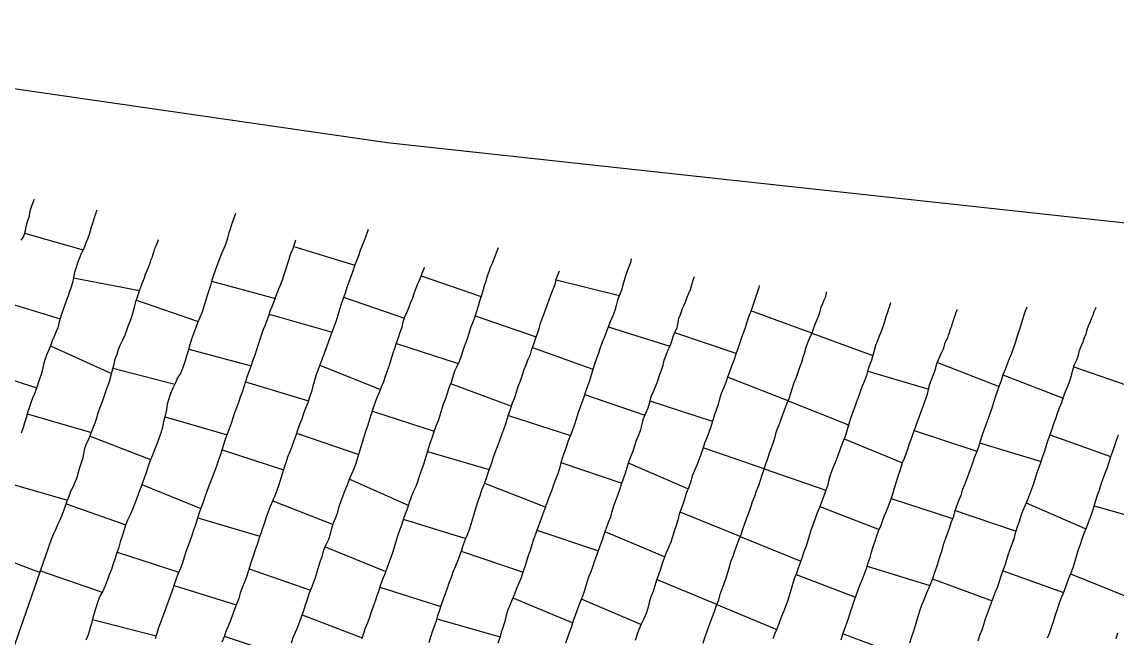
# Model space of a CAD drawing. Extents: x 703186 to 703989, y 1560402 to 1561368.
# Drawn here: x 703651.7 to 703727.8, y 1560866.5 to 1560909.3 of the extents above; entities that cross this region are included whole.
import ezdxf

# ---------------------------------------------------------------- set-up
doc = ezdxf.new("R2010")
doc.units = 0
for name, color, linetype in [('10124_2002_REAL', 30, 'Continuous'), ('AGROCAD PLL', 7, 'Continuous'), ('PANTE_2002', 7, 'Continuous')]:
    doc.layers.add(name, color=color, linetype=linetype)

msp = doc.modelspace()

# ---------------------------------------------------------------- linework, layer by layer
at = {"layer": '10124_2002_REAL'}
for points in [[(703651.6339, 1560894.1337), (703651.7732, 1560894.3245), (703651.8544, 1560894.5596), (703651.9286, 1560894.8216), (703651.9874, 1560895.0887), (703652.0433, 1560895.3527), (703652.1187, 1560895.5907), (703652.2036, 1560895.8141), (703652.2423, 1560896.0669), (703652.298, 1560896.3145), (703652.3706, 1560896.5391), (703652.4551, 1560896.7584), (703652.5349, 1560896.9734), (703652.5461, 1560896.9993)], [(703656.8796, 1560896.2396), (703656.8613, 1560896.1889), (703656.7879, 1560895.9608), (703656.7166, 1560895.7641), (703656.6509, 1560895.5349), (703656.5817, 1560895.295), (703656.5069, 1560895.041), (703656.437, 1560894.7873), (703656.3529, 1560894.5337), (703656.2666, 1560894.2721), (703656.1573, 1560894.0107), (703656.0566, 1560893.7467), (703655.9394, 1560893.4825), (703655.8057, 1560893.2279), (703655.6967, 1560892.9597), (703655.5914, 1560892.689), (703655.4944, 1560892.4056), (703655.407, 1560892.1136), (703655.3226, 1560891.8169), (703655.2659, 1560891.5177), (703655.1993, 1560891.1954), (703655.1108, 1560890.8858), (703654.9993, 1560890.5846), (703654.8891, 1560890.2798), (703654.7795, 1560889.9693), (703654.6622, 1560889.6444), (703654.5538, 1560889.3263), (703654.4359, 1560889.0118), (703654.3354, 1560888.6906), (703654.2526, 1560888.373), (703654.1683, 1560888.0567), (703654.0508, 1560887.7555), (703653.9233, 1560887.4573), (703653.791, 1560887.1368), (703653.6644, 1560886.8082), (703653.5193, 1560886.4849), (703653.3823, 1560886.1601), (703653.2778, 1560885.829), (703653.1862, 1560885.4975), (703653.1085, 1560885.1547), (703653.0136, 1560884.8091), (703652.9006, 1560884.4739), (703652.7877, 1560884.1383), (703652.6758, 1560883.7978), (703652.5662, 1560883.4701), (703652.4251, 1560883.1605), (703652.3051, 1560882.8284), (703652.1836, 1560882.4889), (703652.0773, 1560882.1476), (703651.9735, 1560881.7906), (703651.8598, 1560881.4463), (703651.7574, 1560881.0912), (703651.6335, 1560880.7363)], [(703666.5273, 1560896.0066), (703666.4567, 1560895.8123), (703666.3854, 1560895.595), (703666.3006, 1560895.3758), (703666.2216, 1560895.1466), (703666.1493, 1560894.9045), (703666.0738, 1560894.6461), (703666.003, 1560894.3835), (703665.9294, 1560894.1166), (703665.8324, 1560893.8398), (703665.7065, 1560893.5579), (703665.5871, 1560893.2612), (703665.4719, 1560892.9653), (703665.3481, 1560892.6719), (703665.2259, 1560892.3709), (703665.113, 1560892.0445), (703664.9903, 1560891.712), (703664.8832, 1560891.365), (703664.7856, 1560891.0031), (703664.6695, 1560890.6476), (703664.5529, 1560890.2888), (703664.4339, 1560889.9124), (703664.3358, 1560889.5315), (703664.2135, 1560889.1442), (703664.0538, 1560888.7706), (703663.8889, 1560888.3988), (703663.7508, 1560888.0132), (703663.6163, 1560887.6227), (703663.4633, 1560887.2521), (703663.356, 1560886.8623), (703663.2495, 1560886.4582), (703663.1192, 1560886.0718), (703663.0042, 1560885.6867), (703662.8715, 1560885.2994), (703662.7176, 1560884.9271), (703662.5071, 1560884.5805), (703662.3568, 1560884.2166), (703662.165, 1560883.8654), (703662.0132, 1560883.4952), (703661.8832, 1560883.1252), (703661.7837, 1560882.7414), (703661.7226, 1560882.3417), (703661.6485, 1560881.9415), (703661.5319, 1560881.5395), (703661.4454, 1560881.1398), (703661.3342, 1560880.7379), (703661.2101, 1560880.3488), (703661.0546, 1560879.9614), (703660.9004, 1560879.5765), (703660.748, 1560879.1935), (703660.5918, 1560878.8305), (703660.4643, 1560878.4452), (703660.3455, 1560878.0459), (703660.2128, 1560877.6701), (703660.0704, 1560877.2874), (703659.9204, 1560876.9142), (703659.7798, 1560876.5341), (703659.6421, 1560876.1523), (703659.5009, 1560875.7832), (703659.3632, 1560875.4156), (703659.2017, 1560875.0492), (703659.0296, 1560874.6854), (703658.8798, 1560874.3244), (703658.7611, 1560873.9452), (703658.6442, 1560873.5636), (703658.5203, 1560873.1807), (703658.4101, 1560872.8012), (703658.2819, 1560872.408), (703658.1526, 1560872.0303), (703658.035, 1560871.6451), (703657.8988, 1560871.2577), (703657.757, 1560870.8746), (703657.6176, 1560870.4936), (703657.4603, 1560870.1168), (703657.2983, 1560869.7579), (703657.1065, 1560869.3955), (703656.9488, 1560869.0249), (703656.8409, 1560868.6563), (703656.7207, 1560868.278), (703656.6206, 1560867.8926), (703656.5203, 1560867.4979), (703656.4068, 1560867.1042), (703656.2779, 1560866.7198), (703656.1296, 1560866.3429)], [(703640.3168, 1560834.7759), (703653.747, 1560873.3679), (703653.874, 1560873.7038), (703654.0285, 1560874.0419), (703654.1801, 1560874.3775), (703654.3352, 1560874.7014), (703654.4829, 1560875.0209), (703654.5969, 1560875.3544), (703654.7169, 1560875.6843), (703654.8352, 1560876.0214), (703654.9557, 1560876.3554), (703655.0779, 1560876.6959), (703655.2409, 1560877.0097), (703655.3928, 1560877.3343), (703655.5193, 1560877.665), (703655.6262, 1560878.0096), (703655.7153, 1560878.3523), (703655.8249, 1560878.6987), (703655.9285, 1560879.0492), (703656.0122, 1560879.4046), (703656.0884, 1560879.7569), (703656.2132, 1560880.0945), (703656.374, 1560880.4162), (703656.5021, 1560880.749), (703656.6317, 1560881.0953), (703656.7653, 1560881.4392), (703656.8953, 1560881.784), (703656.9934, 1560882.1369), (703657.1037, 1560882.4766), (703657.2304, 1560882.8074), (703657.3627, 1560883.1469), (703657.4785, 1560883.4919), (703657.5915, 1560883.8436), (703657.7126, 1560884.1805), (703657.8136, 1560884.5133), (703657.9069, 1560884.8604), (703657.9962, 1560885.2074), (703658.0839, 1560885.5418), (703658.1706, 1560885.8901), (703658.2996, 1560886.2206), (703658.4013, 1560886.5582), (703658.5419, 1560886.8906), (703658.7084, 1560887.2219), (703658.8488, 1560887.5537), (703658.9727, 1560887.8996), (703659.0918, 1560888.2424), (703659.2241, 1560888.5676), (703659.3464, 1560888.8992), (703659.4381, 1560889.2408), (703659.5335, 1560889.583), (703659.6282, 1560889.9406), (703659.7444, 1560890.2757), (703659.8516, 1560890.6214), (703659.9724, 1560890.9462), (703660.0975, 1560891.2433), (703660.1953, 1560891.5292), (703660.2797, 1560891.7909), (703660.3966, 1560892.0319), (703660.4889, 1560892.2425), (703660.5565, 1560892.4385), (703660.6185, 1560892.6144), (703660.6781, 1560892.7935), (703660.7526, 1560892.9931), (703660.8143, 1560893.1889), (703660.8648, 1560893.3757), (703660.9274, 1560893.5579), (703661.0109, 1560893.7415), (703661.0872, 1560893.9181), (703661.1496, 1560894.1106), (703661.1713, 1560894.1959)], [(703660.9645, 1560866.4475), (703661.0774, 1560866.8334), (703661.1954, 1560867.2126), (703661.3328, 1560867.5859), (703661.4848, 1560867.9572), (703661.6115, 1560868.3387), (703661.7515, 1560868.7252), (703661.8988, 1560869.1014), (703662.0276, 1560869.4891), (703662.1818, 1560869.8591), (703662.3, 1560870.2399), (703662.4249, 1560870.6201), (703662.5702, 1560870.9975), (703662.721, 1560871.3761), (703662.8634, 1560871.75), (703662.9804, 1560872.1275), (703663.1094, 1560872.5013), (703663.2458, 1560872.8718), (703663.3799, 1560873.2497), (703663.5149, 1560873.6305), (703663.6385, 1560874.0067), (703663.7608, 1560874.3843), (703663.8926, 1560874.77), (703664.007, 1560875.1531), (703664.1316, 1560875.5298), (703664.2723, 1560875.8931), (703664.4063, 1560876.2649), (703664.5349, 1560876.6349), (703664.6691, 1560877.015), (703664.8181, 1560877.3664), (703664.9512, 1560877.7301), (703665.0972, 1560878.0909), (703665.222, 1560878.4577), (703665.3449, 1560878.8403), (703665.4783, 1560879.2066), (703665.5991, 1560879.5796), (703665.7152, 1560879.9486), (703665.8388, 1560880.3167), (703665.9653, 1560880.6827), (703666.101, 1560881.051), (703666.2408, 1560881.4187), (703666.3697, 1560881.7923), (703666.4824, 1560882.161), (703666.6212, 1560882.5168), (703666.7541, 1560882.8835), (703666.8804, 1560883.2436), (703667.0188, 1560883.6063), (703667.1279, 1560883.9753), (703667.2367, 1560884.3388), (703667.3596, 1560884.719), (703667.5104, 1560885.0898), (703667.6407, 1560885.4552), (703667.7556, 1560885.8229), (703667.8913, 1560886.1832), (703668.0166, 1560886.5528), (703668.1392, 1560886.9189), (703668.2527, 1560887.2732), (703668.3562, 1560887.6093), (703668.4787, 1560887.9478), (703668.6098, 1560888.2658), (703668.7401, 1560888.5793), (703668.8476, 1560888.8917), (703668.9421, 1560889.2228), (703669.0754, 1560889.5256), (703669.202, 1560889.8362), (703669.3203, 1560890.1554), (703669.423, 1560890.4647), (703669.5371, 1560890.7726), (703669.6711, 1560891.0759), (703669.7936, 1560891.3809), (703669.889, 1560891.6834), (703669.9858, 1560891.9628), (703670.0812, 1560892.2524), (703670.1756, 1560892.5413), (703670.2583, 1560892.8219), (703670.3322, 1560893.0855), (703670.4238, 1560893.3254), (703670.5393, 1560893.5481), (703670.6123, 1560893.7863), (703670.673, 1560894.0054), (703670.7208, 1560894.1725)], [(703675.7541, 1560894.8759), (703675.7132, 1560894.7495), (703675.5918, 1560894.4299), (703675.4682, 1560894.1062), (703675.3387, 1560893.7688), (703675.2023, 1560893.4191), (703675.0692, 1560893.0658), (703674.9332, 1560892.7142), (703674.8099, 1560892.3583), (703674.6749, 1560891.9937), (703674.5495, 1560891.619), (703674.418, 1560891.2241), (703674.2781, 1560890.8458), (703674.1453, 1560890.4688), (703674.0132, 1560890.0828), (703673.8799, 1560889.7039), (703673.7627, 1560889.3136), (703673.6428, 1560888.936), (703673.5228, 1560888.5427), (703673.3895, 1560888.1629), (703673.2556, 1560887.796), (703673.1012, 1560887.4214), (703672.9595, 1560887.0389), (703672.83, 1560886.6523), (703672.7, 1560886.2727), (703672.5458, 1560885.9027), (703672.4149, 1560885.5282), (703672.2665, 1560885.1612), (703672.1319, 1560884.787), (703672.0115, 1560884.3981), (703671.9104, 1560884.0026), (703671.8048, 1560883.6078), (703671.6843, 1560883.2283), (703671.5494, 1560882.8484), (703671.4042, 1560882.465), (703671.2599, 1560882.0906), (703671.1303, 1560881.702), (703670.9782, 1560881.3236), (703670.8403, 1560880.942), (703670.7122, 1560880.5683), (703670.5812, 1560880.1913), (703670.4495, 1560879.8073), (703670.2981, 1560879.4279), (703670.1512, 1560879.0543), (703670.0233, 1560878.6656), (703669.8915, 1560878.2826), (703669.7697, 1560877.9009), (703669.6518, 1560877.5176), (703669.5328, 1560877.1361), (703669.4065, 1560876.7544), (703669.2548, 1560876.3832), (703669.1086, 1560876.0109), (703668.9483, 1560875.6415), (703668.7955, 1560875.2692), (703668.6604, 1560874.8949), (703668.5394, 1560874.5053), (703668.4065, 1560874.1311), (703668.2792, 1560873.7581), (703668.1512, 1560873.3789), (703668.0254, 1560872.996), (703667.9031, 1560872.6223), (703667.7765, 1560872.2446), (703667.6484, 1560871.8649), (703667.5343, 1560871.4855), (703667.4038, 1560871.1129), (703667.2918, 1560870.7382), (703667.1582, 1560870.3681), (703666.9925, 1560870.0033), (703666.8619, 1560869.6175), (703666.7541, 1560869.2365), (703666.6031, 1560868.8502), (703666.4515, 1560868.4703), (703666.3172, 1560868.0981), (703666.1797, 1560867.707), (703666.0296, 1560867.3229), (703665.8582, 1560866.9494), (703665.7315, 1560866.5635), (703665.5811, 1560866.1936)], [(703684.7962, 1560893.6018), (703684.7047, 1560893.3845), (703684.5923, 1560893.1145), (703684.4941, 1560892.8218), (703684.3735, 1560892.5227), (703684.2351, 1560892.2454), (703684.1312, 1560891.9449), (703684.0324, 1560891.6316), (703683.9327, 1560891.3054), (703683.8263, 1560890.9678), (703683.7168, 1560890.6158), (703683.6134, 1560890.2565), (703683.502, 1560889.8959), (703683.3947, 1560889.5476), (703683.2914, 1560889.1836), (703683.1632, 1560888.8074), (703683.0169, 1560888.4367), (703682.8756, 1560888.053), (703682.7488, 1560887.6592), (703682.6362, 1560887.2853), (703682.4869, 1560886.9145), (703682.3494, 1560886.5336), (703682.2309, 1560886.1581), (703682.1014, 1560885.7684), (703681.9332, 1560885.4007), (703681.7632, 1560885.0278), (703681.6365, 1560884.6426), (703681.5111, 1560884.259), (703681.3702, 1560883.8825), (703681.2519, 1560883.4962), (703681.1158, 1560883.1189), (703680.9709, 1560882.7352), (703680.8411, 1560882.3499), (703680.737, 1560881.9561), (703680.6094, 1560881.5788), (703680.4532, 1560881.2164), (703680.3223, 1560880.8332), (703680.1925, 1560880.4569), (703680.0694, 1560880.0806), (703679.9427, 1560879.7077), (703679.8288, 1560879.3152), (703679.7133, 1560878.9385), (703679.5896, 1560878.5562), (703679.4579, 1560878.1745), (703679.3267, 1560877.7858), (703679.2029, 1560877.4085), (703679.0576, 1560877.0241), (703678.8891, 1560876.659), (703678.7369, 1560876.2904), (703678.6068, 1560875.921), (703678.4761, 1560875.5268), (703678.3437, 1560875.1592), (703678.203, 1560874.7872), (703678.0878, 1560874.4088), (703677.9596, 1560874.0335), (703677.8216, 1560873.6446), (703677.6891, 1560873.2693), (703677.5827, 1560872.8748), (703677.4773, 1560872.4711), (703677.3346, 1560872.0901), (703677.1779, 1560871.7226), (703677.0587, 1560871.3277), (703676.9004, 1560870.9453), (703676.745, 1560870.5687), (703676.6175, 1560870.1923), (703676.4937, 1560869.7995), (703676.3631, 1560869.4278), (703676.2387, 1560869.0497), (703676.094, 1560868.6739), (703675.9641, 1560868.2933), (703675.8478, 1560867.9227), (703675.6984, 1560867.5479), (703675.551, 1560867.1827), (703675.4278, 1560866.8074), (703675.3209, 1560866.4252)], [(703694.0384, 1560892.8556), (703693.9929, 1560892.5839), (703693.8796, 1560892.2926), (703693.7536, 1560891.9932), (703693.6506, 1560891.6728), (703693.543, 1560891.3519), (703693.4465, 1560891.0109), (703693.3533, 1560890.66), (703693.2216, 1560890.3124), (703693.0819, 1560889.9686), (703692.987, 1560889.6027), (703692.8894, 1560889.251), (703692.7552, 1560888.8924), (703692.5948, 1560888.5317), (703692.4503, 1560888.1659), (703692.3303, 1560887.7846), (703692.1739, 1560887.4152), (703692.0145, 1560887.0509), (703691.8853, 1560886.6659), (703691.7559, 1560886.2845), (703691.626, 1560885.9099), (703691.4854, 1560885.5313), (703691.3742, 1560885.1506), (703691.264, 1560884.7522), (703691.1475, 1560884.3667), (703691.0023, 1560883.9911), (703690.8634, 1560883.6024), (703690.7347, 1560883.2276), (703690.6039, 1560882.856), (703690.4619, 1560882.4784), (703690.3277, 1560882.1031), (703690.2061, 1560881.7128), (703690.0834, 1560881.3304), (703689.9466, 1560880.9515), (703689.8124, 1560880.5659), (703689.665, 1560880.199), (703689.5348, 1560879.8271), (703689.4067, 1560879.4343), (703689.2716, 1560879.0501), (703689.1418, 1560878.6677), (703689.0435, 1560878.2745), (703688.9272, 1560877.8922), (703688.7825, 1560877.5115), (703688.6448, 1560877.1376), (703688.5094, 1560876.7573), (703688.3569, 1560876.3796), (703688.2127, 1560876.0024), (703688.0707, 1560875.6196), (703687.9377, 1560875.2398), (703687.7996, 1560874.8579), (703687.6618, 1560874.4698), (703687.5164, 1560874.0947), (703687.3905, 1560873.7193), (703687.2552, 1560873.3342), (703687.1342, 1560872.9599), (703687.0049, 1560872.5802), (703686.8754, 1560872.2027), (703686.7616, 1560871.8222), (703686.6333, 1560871.4373), (703686.5119, 1560871.0573), (703686.3781, 1560870.6795), (703686.2217, 1560870.296), (703686.0723, 1560869.9209), (703685.9193, 1560869.5495), (703685.7648, 1560869.1788), (703685.6136, 1560868.8118), (703685.4628, 1560868.4395), (703685.3451, 1560868.0577), (703685.2449, 1560867.6616), (703685.13, 1560867.2749), (703684.9986, 1560866.9019), (703684.9047, 1560866.5108), (703684.7762, 1560866.1287)], [(703670.4114, 1560866.1557), (703670.547, 1560866.5267), (703670.6953, 1560866.8972), (703670.8636, 1560867.2728), (703671.008, 1560867.6426), (703671.1328, 1560868.0323), (703671.2783, 1560868.4141), (703671.4034, 1560868.7998), (703671.5233, 1560869.1928), (703671.6535, 1560869.5751), (703671.8018, 1560869.9516), (703671.9398, 1560870.3264), (703672.0851, 1560870.6947), (703672.2024, 1560871.0859), (703672.3109, 1560871.4784), (703672.4387, 1560871.8571), (703672.5731, 1560872.2311), (703672.68, 1560872.6093), (703672.8358, 1560872.9914), (703673.012, 1560873.3549), (703673.132, 1560873.7213), (703673.2261, 1560874.1181), (703673.35, 1560874.5011), (703673.513, 1560874.8706), (703673.6402, 1560875.2473), (703673.7433, 1560875.6309), (703673.8733, 1560876.0198), (703674.0236, 1560876.3894), (703674.1576, 1560876.7699), (703674.3093, 1560877.1444), (703674.4616, 1560877.5263), (703674.6259, 1560877.8964), (703674.7865, 1560878.2726), (703674.9231, 1560878.6499), (703675.033, 1560879.0364), (703675.1606, 1560879.3984), (703675.2695, 1560879.7963), (703675.3732, 1560880.179), (703675.4897, 1560880.5603), (703675.6221, 1560880.9413), (703675.7464, 1560881.3197), (703675.8611, 1560881.7036), (703675.9861, 1560882.0813), (703676.1088, 1560882.4551), (703676.2403, 1560882.8337), (703676.3786, 1560883.2031), (703676.53, 1560883.5731), (703676.6688, 1560883.9518), (703676.8361, 1560884.3172), (703676.9604, 1560884.7005), (703677.0926, 1560885.0836), (703677.2312, 1560885.4672), (703677.3532, 1560885.854), (703677.477, 1560886.2358), (703677.605, 1560886.6291), (703677.7282, 1560887.0077), (703677.8583, 1560887.3711), (703677.9834, 1560887.7417), (703678.1089, 1560888.0968), (703678.1912, 1560888.4644), (703678.3059, 1560888.8207), (703678.4633, 1560889.1671), (703678.5974, 1560889.5006), (703678.7213, 1560889.8312), (703678.8488, 1560890.137), (703678.9584, 1560890.4485), (703679.0743, 1560890.7646), (703679.1921, 1560891.0705), (703679.3205, 1560891.3559), (703679.4258, 1560891.6375), (703679.5208, 1560891.9159), (703679.6353, 1560892.1687), (703679.6649, 1560892.2687)], [(703679.9907, 1560866.1847), (703680.1176, 1560866.5619), (703680.232, 1560866.9364), (703680.3706, 1560867.3066), (703680.492, 1560867.6884), (703680.5992, 1560868.0662), (703680.7309, 1560868.4438), (703680.8456, 1560868.8278), (703680.9812, 1560869.2048), (703681.1243, 1560869.585), (703681.2594, 1560869.9534), (703681.391, 1560870.3353), (703681.5353, 1560870.7115), (703681.6661, 1560871.0867), (703681.8197, 1560871.4668), (703681.9744, 1560871.8446), (703682.1196, 1560872.217), (703682.2523, 1560872.6094), (703682.3679, 1560872.9807), (703682.5223, 1560873.3495), (703682.672, 1560873.7265), (703682.8148, 1560874.1), (703682.9304, 1560874.4876), (703683.0411, 1560874.8765), (703683.1772, 1560875.2612), (703683.2901, 1560875.6488), (703683.4077, 1560876.0241), (703683.5276, 1560876.4019), (703683.662, 1560876.7814), (703683.8072, 1560877.1616), (703683.9562, 1560877.542), (703684.0799, 1560877.9131), (703684.2056, 1560878.2988), (703684.3432, 1560878.6774), (703684.4704, 1560879.0618), (703684.5994, 1560879.4464), (703684.7445, 1560879.8058), (703684.8845, 1560880.1787), (703685.0194, 1560880.556), (703685.1696, 1560880.9327), (703685.2929, 1560881.3056), (703685.4159, 1560881.6951), (703685.5396, 1560882.0776), (703685.663, 1560882.4604), (703685.7879, 1560882.8414), (703685.9356, 1560883.2131), (703686.052, 1560883.5873), (703686.1784, 1560883.9746), (703686.3348, 1560884.3556), (703686.4678, 1560884.725), (703686.5838, 1560885.1019), (703686.7304, 1560885.4685), (703686.8606, 1560885.8308), (703687.0315, 1560886.1905), (703687.1325, 1560886.5612), (703687.2617, 1560886.9227), (703687.3818, 1560887.2949), (703687.5261, 1560887.6468), (703687.6393, 1560888.0043), (703687.7325, 1560888.3645), (703687.8574, 1560888.7094), (703687.9814, 1560889.0424), (703688.1079, 1560889.3709), (703688.2273, 1560889.6812), (703688.3275, 1560890.0035), (703688.4447, 1560890.3161), (703688.5599, 1560890.6111), (703688.6732, 1560890.8999), (703688.7658, 1560891.1668), (703688.8292, 1560891.4233), (703688.9245, 1560891.6628), (703689.0074, 1560891.9015), (703689.0557, 1560892.0242)], [(703689.4943, 1560866.166), (703689.634, 1560866.5478), (703689.7733, 1560866.9325), (703689.9067, 1560867.3093), (703690.0333, 1560867.7012), (703690.1757, 1560868.0832), (703690.3067, 1560868.4734), (703690.4392, 1560868.8542), (703690.5932, 1560869.2293), (703690.7412, 1560869.5999), (703690.8626, 1560869.9753), (703690.9796, 1560870.3696), (703691.0982, 1560870.7509), (703691.2507, 1560871.1236), (703691.3962, 1560871.5052), (703691.5177, 1560871.8862), (703691.6549, 1560872.2594), (703691.7978, 1560872.641), (703691.9221, 1560873.017), (703692.0589, 1560873.3944), (703692.1826, 1560873.7742), (703692.3093, 1560874.1585), (703692.4574, 1560874.5339), (703692.6145, 1560874.9046), (703692.7239, 1560875.294), (703692.8368, 1560875.6773), (703692.9678, 1560876.044), (703693.1088, 1560876.4255), (703693.2427, 1560876.8046), (703693.3669, 1560877.1859), (703693.5093, 1560877.5737), (703693.6407, 1560877.9563), (703693.7664, 1560878.3457), (703693.8702, 1560878.7331), (703694.0096, 1560879.1107), (703694.1621, 1560879.4796), (703694.2957, 1560879.8635), (703694.414, 1560880.2368), (703694.5658, 1560880.6035), (703694.7058, 1560880.9887), (703694.8075, 1560881.3602), (703694.8902, 1560881.7592), (703695.0453, 1560882.1299), (703695.2131, 1560882.4892), (703695.3309, 1560882.8842), (703695.4345, 1560883.2716), (703695.5894, 1560883.6367), (703695.7453, 1560884.0149), (703695.8819, 1560884.3711), (703696.0084, 1560884.755), (703696.1422, 1560885.1033), (703696.2488, 1560885.4555), (703696.3346, 1560885.8114), (703696.4634, 1560886.1434), (703696.5946, 1560886.4761), (703696.735, 1560886.8064), (703696.8597, 1560887.1265), (703696.9607, 1560887.4569), (703697.0941, 1560887.7777), (703697.222, 1560888.0707), (703697.2938, 1560888.3907), (703697.3591, 1560888.7156), (703697.477, 1560889.0269), (703697.5874, 1560889.3379), (703697.7092, 1560889.6301), (703697.8316, 1560889.9106), (703697.9194, 1560890.1882), (703698.0418, 1560890.4619), (703698.1647, 1560890.7259), (703698.2305, 1560890.9734), (703698.2916, 1560891.2107), (703698.3622, 1560891.4425), (703698.4412, 1560891.6228)], [(703702.9388, 1560891.0039), (703702.8995, 1560890.8558), (703702.7943, 1560890.5091), (703702.6711, 1560890.1637), (703702.5722, 1560889.8136), (703702.4481, 1560889.4654), (703702.3256, 1560889.1298), (703702.1988, 1560888.7861), (703702.0748, 1560888.4343), (703701.9547, 1560888.0622), (703701.8253, 1560887.6882), (703701.6892, 1560887.314), (703701.5639, 1560886.9338), (703701.4189, 1560886.5509), (703701.2881, 1560886.1592), (703701.1611, 1560885.7698), (703701.018, 1560885.3915), (703700.8718, 1560885.0036), (703700.7272, 1560884.6315), (703700.6034, 1560884.2409), (703700.4503, 1560883.8595), (703700.2987, 1560883.4836), (703700.1847, 1560883.0969), (703700.0715, 1560882.7107), (703699.9447, 1560882.3219), (703699.8143, 1560881.9412), (703699.6965, 1560881.5528), (703699.5679, 1560881.1581), (703699.4407, 1560880.7813), (703699.2937, 1560880.409), (703699.1435, 1560880.0259), (703699.0216, 1560879.6435), (703698.8823, 1560879.257), (703698.7342, 1560878.885), (703698.5965, 1560878.5037), (703698.4368, 1560878.1226), (703698.2853, 1560877.7615), (703698.1704, 1560877.3689), (703698.0327, 1560876.9799), (703697.8753, 1560876.6162), (703697.7595, 1560876.2291), (703697.6388, 1560875.8373), (703697.5156, 1560875.4596), (703697.379, 1560875.08), (703697.2756, 1560874.6996), (703697.1581, 1560874.309), (703697.0292, 1560873.9202), (703696.9102, 1560873.531), (703696.782, 1560873.1512), (703696.6325, 1560872.7735), (703696.4762, 1560872.4032), (703696.3213, 1560872.0365), (703696.19, 1560871.6615), (703696.0768, 1560871.2671), (703695.9356, 1560870.8798), (703695.7843, 1560870.5077), (703695.6802, 1560870.1226), (703695.5599, 1560869.7274), (703695.4008, 1560869.355), (703695.2859, 1560868.9673), (703695.1917, 1560868.572), (703695.0683, 1560868.1945), (703694.9045, 1560867.8239), (703694.7241, 1560867.4561), (703694.5686, 1560867.0926), (703694.4359, 1560866.6957), (703694.3022, 1560866.312)], [(703699.0327, 1560866.1275), (703699.1601, 1560866.516), (703699.2964, 1560866.8995), (703699.4244, 1560867.2849), (703699.5714, 1560867.6522), (703699.7104, 1560868.0215), (703699.8404, 1560868.4032), (703699.9702, 1560868.7796), (703700.1245, 1560869.1502), (703700.228, 1560869.5412), (703700.3618, 1560869.9112), (703700.49, 1560870.287), (703700.6285, 1560870.6706), (703700.7651, 1560871.0408), (703700.8588, 1560871.419), (703700.9735, 1560871.8073), (703701.1319, 1560872.1844), (703701.2479, 1560872.5533), (703701.3898, 1560872.9194), (703701.5216, 1560873.3086), (703701.675, 1560873.6877), (703701.8052, 1560874.0647), (703701.9328, 1560874.4502), (703702.0748, 1560874.8333), (703702.2104, 1560875.1986), (703702.3513, 1560875.5861), (703702.4666, 1560875.9851), (703702.6217, 1560876.3482), (703702.7567, 1560876.7192), (703702.9136, 1560877.0915), (703703.0334, 1560877.4628), (703703.1496, 1560877.836), (703703.2767, 1560878.2202), (703703.4057, 1560878.5959), (703703.5335, 1560878.9691), (703703.6516, 1560879.3581), (703703.7873, 1560879.7197), (703703.9225, 1560880.0992), (703704.0342, 1560880.4811), (703704.1407, 1560880.8698), (703704.2913, 1560881.2608), (703704.4415, 1560881.6395), (703704.569, 1560882.0209), (703704.7278, 1560882.4054), (703704.862, 1560882.7737), (703705.0104, 1560883.1499), (703705.138, 1560883.5186), (703705.2609, 1560883.8885), (703705.373, 1560884.2579), (703705.536, 1560884.6128), (703705.6481, 1560884.9669), (703705.764, 1560885.3174), (703705.8918, 1560885.6573), (703705.9893, 1560886.0024), (703706.1018, 1560886.3506), (703706.2014, 1560886.7025), (703706.3211, 1560887.0331), (703706.4452, 1560887.3471), (703706.5818, 1560887.665), (703706.6996, 1560887.9873), (703706.8338, 1560888.3091), (703706.9609, 1560888.6249), (703707.0783, 1560888.9094), (703707.1789, 1560889.2019), (703707.2418, 1560889.4849), (703707.3478, 1560889.7487), (703707.4593, 1560890.0034), (703707.5555, 1560890.2389), (703707.6093, 1560890.4952), (703707.6214, 1560890.5507)], [(703712.0604, 1560889.7872), (703711.9646, 1560889.4766), (703711.8526, 1560889.1461), (703711.7431, 1560888.8149), (703711.6384, 1560888.4704), (703711.5336, 1560888.1269), (703711.4162, 1560887.8064), (703711.2808, 1560887.4816), (703711.1537, 1560887.1457), (703711.0243, 1560886.8224), (703710.919, 1560886.4769), (703710.829, 1560886.1342), (703710.7335, 1560885.794), (703710.6097, 1560885.4576), (703710.4954, 1560885.1009), (703710.389, 1560884.7415), (703710.2459, 1560884.3725), (703710.0826, 1560883.9911), (703709.9566, 1560883.5952), (703709.8217, 1560883.2148), (703709.676, 1560882.8335), (703709.5266, 1560882.4493), (703709.3941, 1560882.0645), (703709.2657, 1560881.6695), (703709.1341, 1560881.284), (703709.0185, 1560880.8951), (703708.9056, 1560880.4996), (703708.7505, 1560880.1203), (703708.6058, 1560879.7462), (703708.4742, 1560879.3618), (703708.3274, 1560878.9884), (703708.1863, 1560878.6209), (703708.0394, 1560878.2495), (703707.8862, 1560877.8693), (703707.7844, 1560877.4866), (703707.681, 1560877.071), (703707.5408, 1560876.6872), (703707.4116, 1560876.3134), (703707.269, 1560875.928), (703707.1243, 1560875.5518), (703706.9652, 1560875.1837), (703706.83, 1560874.7973), (703706.6921, 1560874.4118), (703706.5542, 1560874.0343), (703706.4375, 1560873.6546), (703706.3184, 1560873.2591), (703706.1892, 1560872.8715), (703706.0469, 1560872.4904), (703705.9184, 1560872.1), (703705.7827, 1560871.7203), (703705.6345, 1560871.3464), (703705.5174, 1560870.9725), (703705.3724, 1560870.5962), (703705.254, 1560870.2094), (703705.1312, 1560869.8225), (703705.0142, 1560869.4294), (703704.9039, 1560869.0553), (703704.7682, 1560868.6707), (703704.6189, 1560868.2999), (703704.465, 1560867.9287), (703704.3142, 1560867.543), (703704.1872, 1560867.1662), (703704.0259, 1560866.7968), (703703.8835, 1560866.4288)], [(703708.6324, 1560866.374), (703708.7585, 1560866.7631), (703708.8985, 1560867.1428), (703709.0375, 1560867.525), (703709.1594, 1560867.9084), (703709.2854, 1560868.3038), (703709.4177, 1560868.6955), (703709.5423, 1560869.0816), (703709.677, 1560869.4551), (703709.8073, 1560869.828), (703709.9518, 1560870.2067), (703710.1079, 1560870.5807), (703710.2605, 1560870.9492), (703710.4016, 1560871.3273), (703710.52, 1560871.7097), (703710.6394, 1560872.0837), (703710.7518, 1560872.465), (703710.8518, 1560872.8412), (703710.9883, 1560873.2186), (703711.1092, 1560873.6039), (703711.2527, 1560873.9803), (703711.4019, 1560874.3385), (703711.5269, 1560874.6838), (703711.6487, 1560874.9994), (703711.7842, 1560875.3003), (703711.9033, 1560875.6049), (703712.0192, 1560875.905), (703712.1198, 1560876.2172), (703712.2163, 1560876.5168), (703712.3139, 1560876.8281), (703712.4186, 1560877.1282), (703712.502, 1560877.4306), (703712.5947, 1560877.7444), (703712.7097, 1560878.0589), (703712.8, 1560878.3736), (703712.8916, 1560878.6847), (703713.0265, 1560878.9884), (703713.1615, 1560879.2821), (703713.2646, 1560879.6065), (703713.3546, 1560879.9353), (703713.4719, 1560880.2455), (703713.6017, 1560880.5557), (703713.7076, 1560880.8832), (703713.8175, 1560881.2153), (703713.9399, 1560881.5312), (703714.0542, 1560881.8465), (703714.1742, 1560882.1637), (703714.2955, 1560882.4764), (703714.408, 1560882.801), (703714.5238, 1560883.1239), (703714.624, 1560883.4411), (703714.7088, 1560883.7621), (703714.7787, 1560884.0791), (703714.8796, 1560884.3931), (703715.012, 1560884.6848), (703715.1123, 1560884.9741), (703715.2022, 1560885.263), (703715.291, 1560885.5603), (703715.399, 1560885.8371), (703715.5197, 1560886.1038), (703715.6345, 1560886.3559), (703715.7453, 1560886.5902), (703715.8224, 1560886.8112), (703715.8564, 1560887.0238), (703715.9502, 1560887.197), (703716.0444, 1560887.3623), (703716.1026, 1560887.5488), (703716.1695, 1560887.7285), (703716.219, 1560887.8801), (703716.2635, 1560888.0206), (703716.3203, 1560888.157), (703716.3578, 1560888.2767), (703716.3749, 1560888.3656), (703716.3877, 1560888.409), (703716.3936, 1560888.4435), (703716.4105, 1560888.5098), (703716.4336, 1560888.5819), (703716.4575, 1560888.6375), (703716.4689, 1560888.6816), (703716.4852, 1560888.7224), (703716.5135, 1560888.7877), (703716.5329, 1560888.8502), (703716.5507, 1560888.905), (703716.5745, 1560888.9606), (703716.5898, 1560889.0107), (703716.6119, 1560889.0744), (703716.6304, 1560889.1286), (703716.653, 1560889.1849), (703716.6725, 1560889.2432), (703716.6931, 1560889.303), (703716.6983, 1560889.3241)], [(703721.539, 1560889.4901), (703721.426, 1560889.2058), (703721.3277, 1560888.925), (703721.249, 1560888.633), (703721.1557, 1560888.3207), (703721.0506, 1560887.9955), (703720.9259, 1560887.6782), (703720.8194, 1560887.3371), (703720.7207, 1560886.9866), (703720.5924, 1560886.6214), (703720.4653, 1560886.2565), (703720.3189, 1560885.8949), (703720.164, 1560885.533), (703720.0242, 1560885.153), (703719.8772, 1560884.7753), (703719.7588, 1560884.393), (703719.6195, 1560884.009), (703719.4848, 1560883.6196), (703719.3471, 1560883.2377), (703719.2274, 1560882.8499), (703719.1121, 1560882.4562), (703718.9711, 1560882.0707), (703718.8232, 1560881.6891), (703718.698, 1560881.2993), (703718.5395, 1560880.934), (703718.4043, 1560880.552), (703718.2966, 1560880.1716), (703718.1757, 1560879.772), (703718.0302, 1560879.3867), (703717.8806, 1560879.0154), (703717.7515, 1560878.6394), (703717.6154, 1560878.2691), (703717.487, 1560877.8882), (703717.3443, 1560877.5144), (703717.2049, 1560877.1398), (703717.0528, 1560876.7671), (703716.9412, 1560876.3853), (703716.7935, 1560876.032), (703716.6513, 1560875.6532), (703716.5214, 1560875.2691), (703716.4072, 1560874.8762), (703716.2646, 1560874.5003), (703716.1342, 1560874.1068), (703715.9932, 1560873.7259), (703715.8515, 1560873.347), (703715.7331, 1560872.9613), (703715.6213, 1560872.5654), (703715.4934, 1560872.1843), (703715.3763, 1560871.8038), (703715.2704, 1560871.4189), (703715.129, 1560871.0477), (703714.9965, 1560870.6763), (703714.8566, 1560870.2983), (703714.7082, 1560869.9286), (703714.5345, 1560869.5629), (703714.3943, 1560869.1847), (703714.2379, 1560868.8152), (703714.0962, 1560868.4324), (703713.9931, 1560868.0471), (703713.8775, 1560867.6643), (703713.7422, 1560867.2786), (703713.6303, 1560866.8973), (703713.5055, 1560866.5132), (703713.379, 1560866.1315)], [(703718.1545, 1560866.2966), (703718.2809, 1560866.6779), (703718.4262, 1560867.0495), (703718.5432, 1560867.4319), (703718.6719, 1560867.8237), (703718.8099, 1560868.2039), (703718.9332, 1560868.5747), (703719.0791, 1560868.9547), (703719.2166, 1560869.3219), (703719.3594, 1560869.6977), (703719.5196, 1560870.0763), (703719.6502, 1560870.442), (703719.7639, 1560870.8208), (703719.9002, 1560871.2003), (703720.0277, 1560871.5644), (703720.1604, 1560871.948), (703720.2752, 1560872.3348), (703720.415, 1560872.7141), (703720.5522, 1560873.0933), (703720.6719, 1560873.4727), (703720.7771, 1560873.8628), (703720.9006, 1560874.2437), (703721.0194, 1560874.6233), (703721.1406, 1560875.013), (703721.2803, 1560875.3845), (703721.4415, 1560875.7559), (703721.6033, 1560876.126), (703721.7432, 1560876.4937), (703721.8918, 1560876.8651), (703722.0237, 1560877.239), (703722.1424, 1560877.624), (703722.267, 1560877.9973), (703722.4054, 1560878.3751), (703722.5317, 1560878.7572), (703722.6544, 1560879.1412), (703722.7964, 1560879.5045), (703722.913, 1560879.8862), (703723.03, 1560880.2705), (703723.1647, 1560880.6444), (703723.2901, 1560881.0246), (703723.4193, 1560881.393), (703723.547, 1560881.7565), (703723.6807, 1560882.1246), (703723.8207, 1560882.4951), (703723.9633, 1560882.8665), (703724.0834, 1560883.2431), (703724.2269, 1560883.6216), (703724.3914, 1560883.9932), (703724.5261, 1560884.3683), (703724.6514, 1560884.7446), (703724.7357, 1560885.1309), (703724.8605, 1560885.4925), (703725.0139, 1560885.8271), (703725.1363, 1560886.159), (703725.2069, 1560886.4812), (703725.3159, 1560886.7844), (703725.4579, 1560887.0782), (703725.5564, 1560887.3675), (703725.6556, 1560887.6426), (703725.741, 1560887.924), (703725.8188, 1560888.1953), (703725.9318, 1560888.4541), (703726.0431, 1560888.6941), (703726.1429, 1560888.9413), (703726.2155, 1560889.1792), (703726.3278, 1560889.4126), (703726.3546, 1560889.4901)], [(703727.8919, 1560880.589), (703727.7513, 1560880.2188), (703727.6247, 1560879.8447), (703727.4861, 1560879.4634), (703727.3571, 1560879.0842), (703727.2369, 1560878.6971), (703727.1179, 1560878.3126), (703726.9659, 1560877.9311), (703726.8191, 1560877.5501), (703726.6886, 1560877.1679), (703726.5709, 1560876.7785), (703726.4352, 1560876.3963), (703726.3147, 1560876.0148), (703726.2032, 1560875.6235), (703726.0727, 1560875.251), (703725.9418, 1560874.8744), (703725.8044, 1560874.4971), (703725.657, 1560874.1272), (703725.5006, 1560873.7514), (703725.3617, 1560873.3715), (703725.2366, 1560872.9875), (703725.1187, 1560872.6081), (703724.9944, 1560872.2205), (703724.8832, 1560871.8325), (703724.7619, 1560871.4417), (703724.6178, 1560871.0587), (703724.4632, 1560870.677), (703724.3207, 1560870.301), (703724.1779, 1560869.9187), (703724.034, 1560869.5377), (703723.8827, 1560869.1657), (703723.7414, 1560868.7816), (703723.6252, 1560868.397), (703723.4938, 1560868.0053), (703723.3701, 1560867.6162), (703723.2406, 1560867.2314), (703723.1179, 1560866.8447), (703722.9619, 1560866.4681)], [(703727.7403, 1560866.4648), (703727.8711, 1560866.8523)]]:
    msp.add_lwpolyline(points, dxfattribs=at)
at = {"layer": 'AGROCAD PLL', "color": 5, "true_color": 0x0000ff}
for points in [[(703651.8718, 1560894.6211), (703655.9341, 1560893.4706)], [(703651.8718, 1560894.6211), (703655.9333, 1560893.4709)], [(703670.5846, 1560893.6959), (703674.8233, 1560892.3969)], [(703679.4343, 1560891.6623), (703683.6077, 1560890.2381)], [(703648.5098, 1560885.2357), (703652.7023, 1560883.8785)], [(703658.0092, 1560885.257), (703662.3091, 1560884.1293)], [(703710.4796, 1560885.0477), (703714.7157, 1560883.7936)], [(703690.7978, 1560883.4113), (703694.9805, 1560881.9751)], [(703708.836, 1560880.3294), (703712.888, 1560878.6725)], [(703708.836, 1560880.3294), (703712.8865, 1560878.6732)], [(703660.015, 1560877.1496), (703664.1215, 1560875.4991)], [(703654.7642, 1560875.8192), (703658.8981, 1560874.3684)], [(703707.153, 1560875.6264), (703711.2775, 1560874.0399)], [(703648.7898, 1560872.6224), (703652.9423, 1560871.0555)], [(703705.4942, 1560870.9123), (703709.6281, 1560869.3194)], [(703714.9733, 1560870.6135), (703719.1249, 1560869.077)], [(703676.5637, 1560870.0215), (703680.8031, 1560868.6854)]]:
    msp.add_lwpolyline(points, dxfattribs=at)
at = {"layer": 'AGROCAD PLL', "color": 1, "true_color": 0xff0000}
for points in [[(703655.2661, 1560891.5189), (703659.8615, 1560890.6481)], [(703664.8648, 1560891.2967), (703669.3, 1560890.1006)], [(703653.6574, 1560886.7926), (703657.9127, 1560884.8828)], [(703715.3226, 1560885.6412), (703719.606, 1560883.9699)], [(703667.2217, 1560884.2887), (703671.5959, 1560882.9794)], [(703699.6955, 1560881.5496), (703695.3524, 1560882.9647)], [(703652.0533, 1560882.065), (703656.5097, 1560880.7692)], [(703670.7699, 1560880.7366), (703675.1081, 1560879.2495)], [(703713.7172, 1560880.9121), (703718.0631, 1560879.4739)], [(703650.3631, 1560877.3649), (703654.8539, 1560876.0734)], [(703678.1898, 1560874.7439), (703682.549, 1560873.4168)], [(703656.5898, 1560867.7713), (703661.0223, 1560866.6449)], [(703680.53, 1560867.8224), (703684.9205, 1560866.5766)], [(703665.7478, 1560866.6132), (703670.0782, 1560865.1914)]]:
    msp.add_lwpolyline(points, dxfattribs=at)
at = {"layer": 'AGROCAD PLL', "color": 3, "true_color": 0x00ff00}
for points in [[(703688.8207, 1560891.3889), (703693.2177, 1560890.3021)], [(703688.8207, 1560891.3889), (703693.2174, 1560890.3021)], [(703650.0655, 1560889.9782), (703654.3304, 1560888.6715)], [(703659.6392, 1560889.9723), (703663.9273, 1560888.4853)], [(703674.0457, 1560890.1777), (703678.2766, 1560888.7298)], [(703668.8794, 1560889.003), (703673.2401, 1560887.7584)], [(703683.1861, 1560888.8747), (703687.4358, 1560887.4266)], [(703706.5872, 1560887.6798), (703702.3602, 1560889.2247)], [(703692.4389, 1560888.1297), (703696.7242, 1560886.7811)], [(703701.3261, 1560886.273), (703697.0607, 1560887.6973)], [(703706.5872, 1560887.6798), (703710.8278, 1560886.1298)], [(703706.5872, 1560887.6798), (703710.8278, 1560886.1298)], [(703706.5872, 1560887.6798), (703710.8278, 1560886.1298)], [(703706.5872, 1560887.6798), (703710.8278, 1560886.1298)], [(703663.2771, 1560886.563), (703667.6269, 1560885.4166)], [(703677.7169, 1560886.973), (703682.013, 1560885.5751)], [(703687.1724, 1560886.6729), (703691.3796, 1560885.1692)], [(703672.3885, 1560885.4629), (703676.5987, 1560883.7605)], [(703724.8041, 1560885.329), (703729.0351, 1560883.8687)], [(703704.9375, 1560882.9652), (703700.7254, 1560884.6268)], [(703704.9375, 1560882.9652), (703700.7257, 1560884.6267)], [(703719.8784, 1560884.7785), (703724.0547, 1560883.1531)], [(703681.4813, 1560884.1795), (703685.708, 1560882.5977)], [(703704.9375, 1560882.9652), (703709.1419, 1560881.3067)], [(703704.9375, 1560882.9652), (703709.1419, 1560881.3067)], [(703676.046, 1560882.2637), (703680.3305, 1560880.8573)], [(703685.5033, 1560881.9654), (703689.8143, 1560880.5713)], [(703685.5033, 1560881.9654), (703689.8145, 1560880.5712)], [(703661.6289, 1560881.8741), (703665.9444, 1560880.6224)], [(703656.4149, 1560880.5225), (703660.6229, 1560878.9028)], [(703723.1539, 1560880.6144), (703727.362, 1560879.0985)], [(703723.1539, 1560880.6144), (703727.3616, 1560879.0986)], [(703703.2867, 1560878.2492), (703699.0418, 1560879.7067)], [(703718.2601, 1560880.0511), (703722.5322, 1560878.7586)], [(703718.2601, 1560880.0511), (703722.5322, 1560878.7586)], [(703665.5938, 1560879.5631), (703669.8593, 1560878.1817)], [(703679.868, 1560879.4502), (703684.1737, 1560878.2008)], [(703689.15, 1560878.6918), (703693.3912, 1560877.2521)], [(703697.9794, 1560876.8567), (703693.8467, 1560878.6452)], [(703703.2867, 1560878.2492), (703707.5737, 1560876.7772)], [(703703.2867, 1560878.2492), (703707.5737, 1560876.7772)], [(703674.4619, 1560877.527), (703678.5392, 1560875.717)], [(703683.8423, 1560877.2512), (703688.0631, 1560875.5979)], [(703669.1128, 1560876.0216), (703673.3088, 1560874.3738)], [(703712.1093, 1560876.1845), (703716.3813, 1560874.8079)], [(703721.5035, 1560875.8976), (703725.641, 1560874.0888)], [(703701.6153, 1560873.5401), (703697.4337, 1560875.2321)], [(703716.5505, 1560875.3553), (703720.7955, 1560873.9196)], [(703726.2193, 1560875.68), (703730.556, 1560874.4443)], [(703663.9179, 1560874.8546), (703668.2161, 1560873.5711)], [(703687.4788, 1560873.9826), (703691.7623, 1560872.5461)], [(703696.3612, 1560872.131), (703692.2179, 1560873.8812)], [(703672.7705, 1560872.8311), (703676.9719, 1560871.118)], [(703701.6153, 1560873.5401), (703705.8244, 1560871.8369)], [(703701.6153, 1560873.5401), (703705.8244, 1560871.8369)], [(703658.2986, 1560872.4593), (703662.5946, 1560871.0586)], [(703682.2235, 1560872.5244), (703686.5168, 1560871.0725)], [(703682.2235, 1560872.5244), (703686.5172, 1560871.0724)], [(703667.47, 1560871.3019), (703671.744, 1560869.805)], [(703710.447, 1560871.4741), (703714.7889, 1560870.1297)], [(703652.9768, 1560871.1547), (703657.2504, 1560869.6674)], [(703699.9865, 1560868.8187), (703695.8054, 1560870.5596)], [(703719.8891, 1560871.1695), (703724.0816, 1560869.6637)], [(703724.5779, 1560870.9601), (703728.7598, 1560869.2663)], [(703662.2678, 1560870.1362), (703666.5819, 1560868.7971)], [(703685.8045, 1560869.2742), (703689.9793, 1560867.5342)], [(703694.7099, 1560867.4229), (703690.5773, 1560869.1907)], [(703699.9865, 1560868.8187), (703704.1516, 1560867.0846)], [(703699.9865, 1560868.8187), (703704.1516, 1560867.0846)], [(703671.1592, 1560868.1015), (703675.3437, 1560866.5069)], [(703708.7608, 1560866.7693), (703712.9845, 1560865.2119)]]:
    msp.add_lwpolyline(points, dxfattribs=at)
at = {"layer": 'PANTE_2002'}
msp.add_lwpolyline([(703570.6623, 1560908.0871), (703575.3184, 1560908.0046), (703587.5554, 1560906.0203), (703595.4929, 1560906.0203), (703606.2194, 1560907.1644), (703617.8457, 1560909.0704), (703619.0515, 1560909.3155), (703677.073, 1560900.9392), (703796.1357, 1560887.9746)], dxfattribs=at)

doc.saveas('drawing.dxf')
